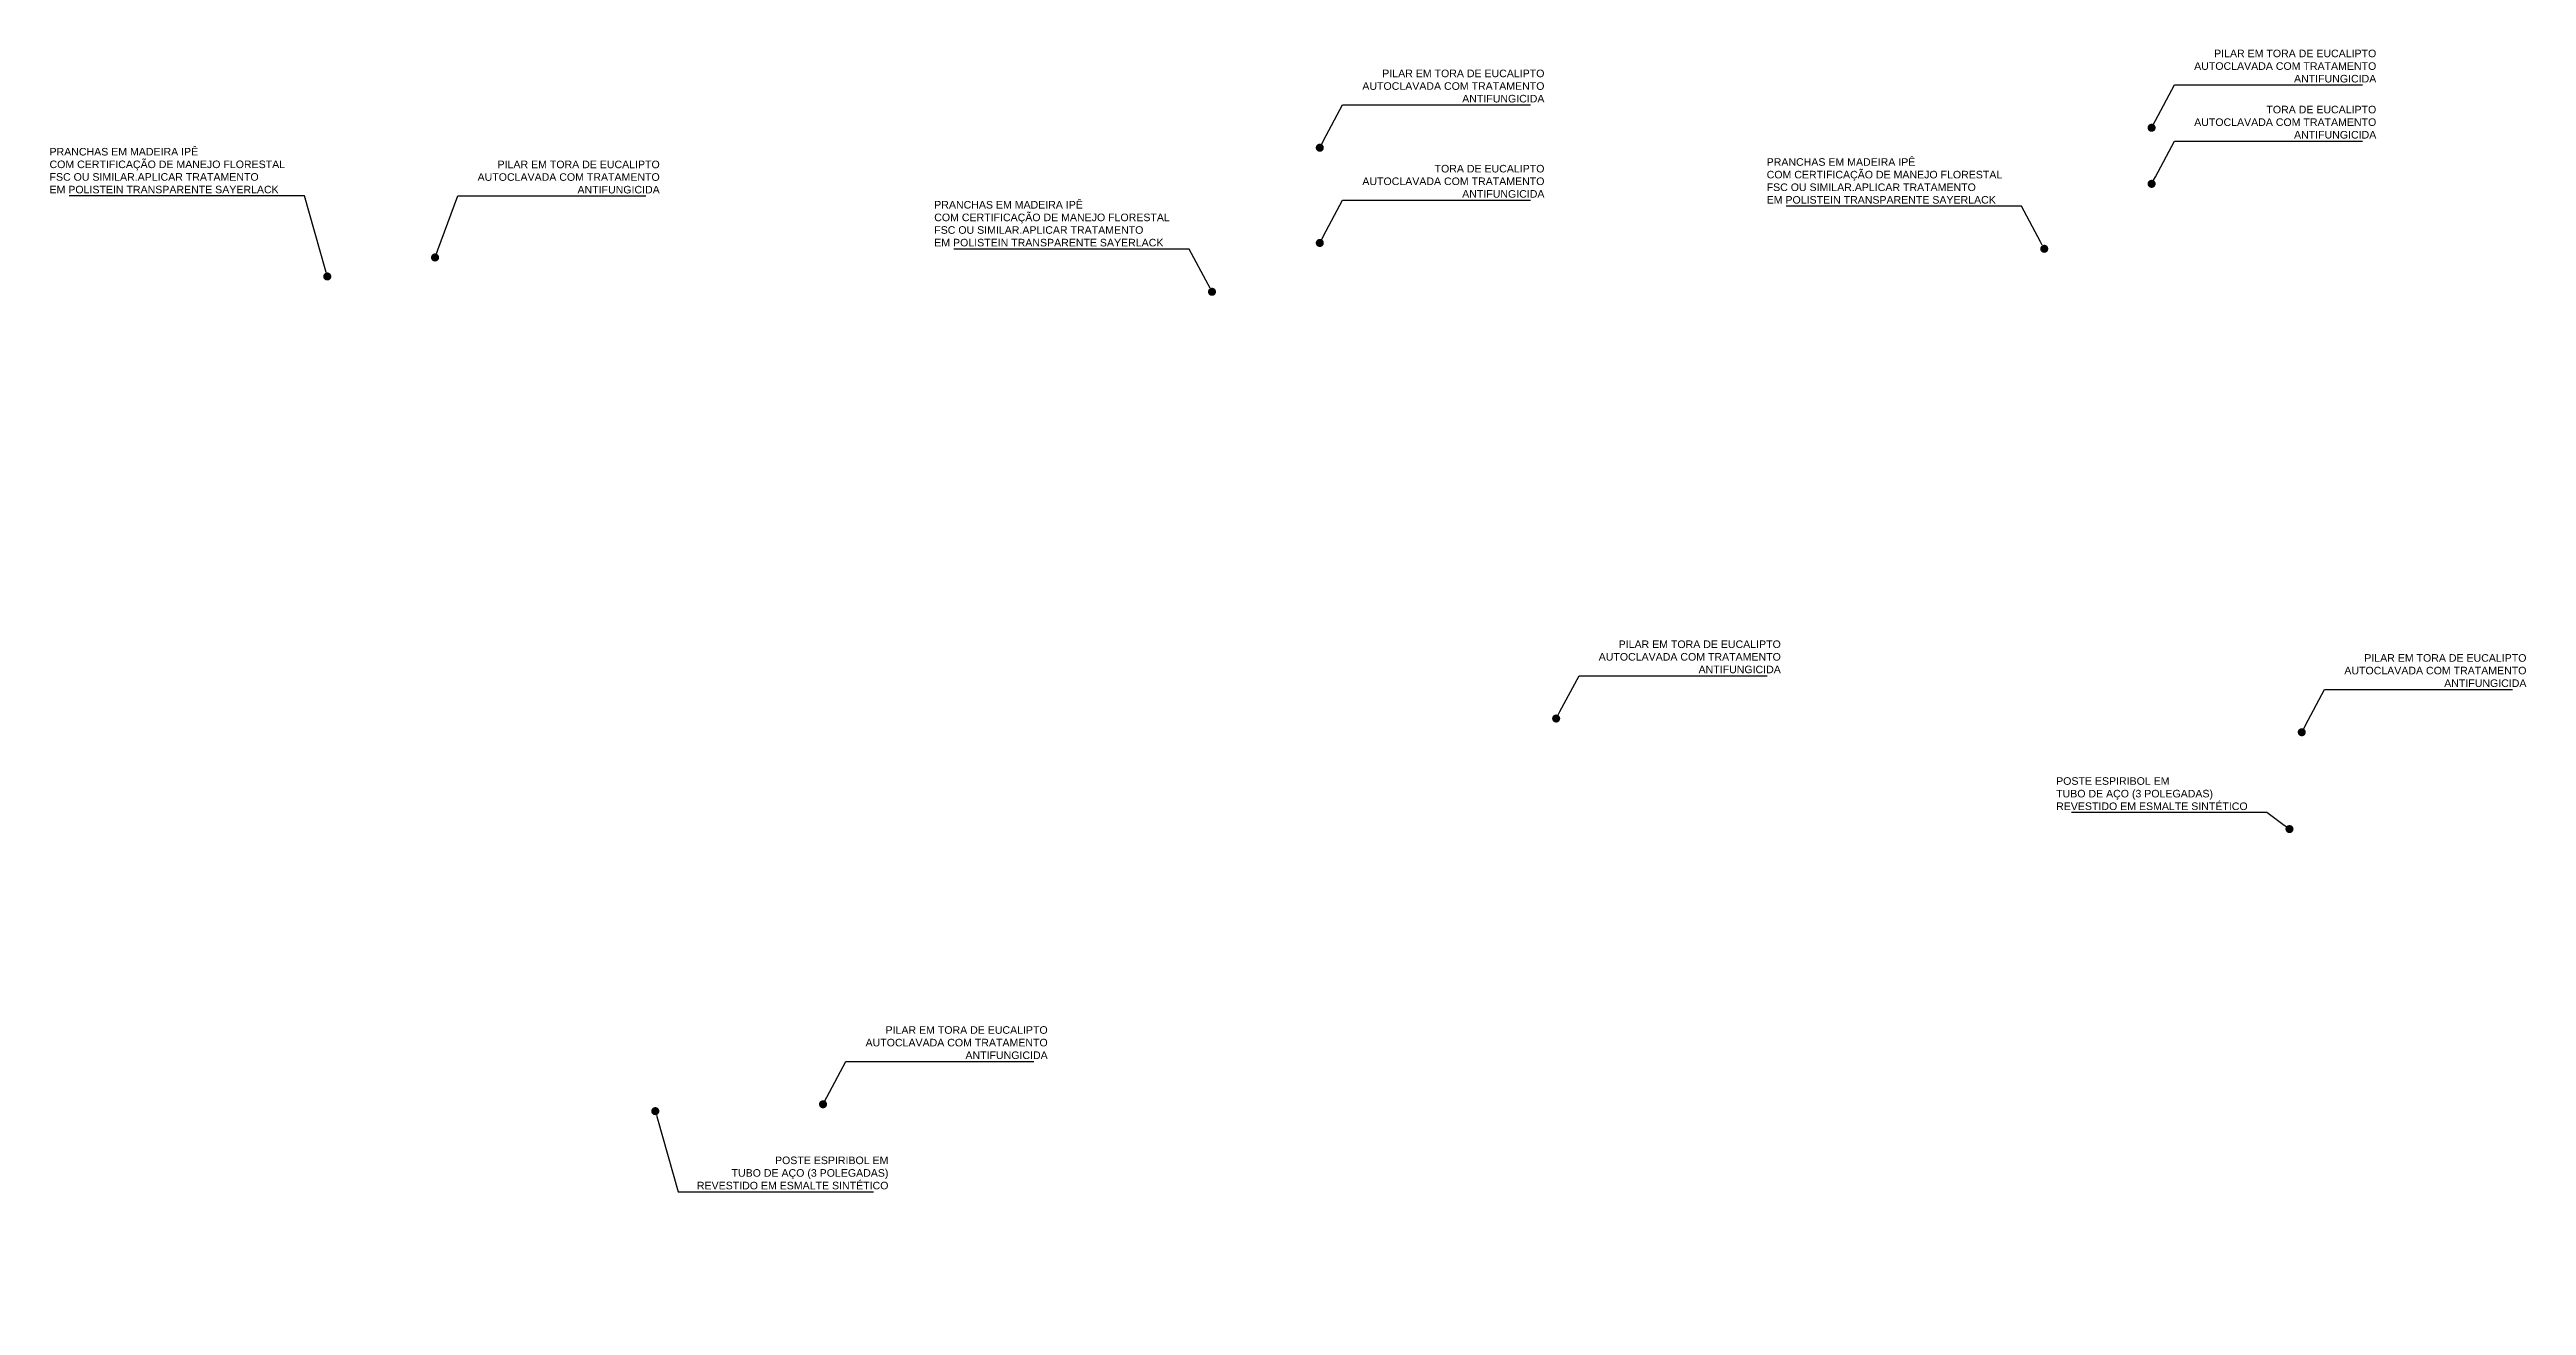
# Model space of a CAD drawing. Header units: millimetres. Extents: x 482 to 600, y -218 to -108.
# Drawn here: x 549.13 to 561.4, y -160.16 to -153.93 of the extents above; entities that cross this region are included whole.
import ezdxf
from ezdxf import colors
from ezdxf.entities.mleader import LeaderData, LeaderLine
from ezdxf.math import Vec2, Vec3

# ---------------------------------------------------------------- set-up
doc = ezdxf.new("R2010")
doc.units = ezdxf.units.MM
doc.header["$LTSCALE"] = 2.5
doc.layers.add('AN_INDICAÇAO', color=2, linetype='Continuous')
doc.styles.add('ARIAL 1-025', font='arial.ttf', dxfattribs={"height": 0.05})

# ---------------------------------------------------------------- blocks, each defined once
blk = doc.blocks.new('_Dot')
at = {"color": 0, "linetype": 'ByBlock', "lineweight": -2}
blk.add_line((-0.5, 0), (-1, 0), dxfattribs=at)
at = {"color": 0, "linetype": 'ByBlock', "const_width": 0.5}
blk.add_lwpolyline([(-0.25, 0, 1), (0.25, 0, 1)], format="xyb", close=True, dxfattribs=at)

msp = doc.modelspace()

# ---------------------------------------------------------------- leaders
at = {"layer": 'AN_INDICAÇAO'}
ml = msp.add_multileader_mtext('Standard', dxfattribs=at)
ml.set_content('PILAR EM TORA DE EUCALIPTO\\P\\pq*;AUTOCLAVADA COM TRATAMENTO\\PANTIFUNGICIDA', color=256, style='ARIAL 1-025')
ml.set_leader_properties(color=256, linetype='ByLayer', lineweight=-1)
ml.set_arrow_properties(name='DOT')
ml.build(insert=Vec2(0, 0))
ml.multileader.update_dxf_attribs({"text_left_attachment_type": 5, "text_right_attachment_type": 5, "dogleg_length": 0.1, "arrow_head_size": 0.04})
ctx = ml.context
ctx.base_point, ctx.char_height, ctx.arrow_head_size, ctx.landing_gap_size, ctx.plane_origin = Vec3(559.753, -154.11), 0.0375, 0.04, 0, Vec3(559.54, -154.322)
ctx.left_attachment, ctx.right_attachment, ctx.text_align_type = 5, 5, 2
notes = []
notes.append((ctx, [(0, (1, 1, 0), (559.653, -154.11), (1, 0), 0.1, [(0, [(559.54, -154.322)], 0, [])])]))
ctx.mtext.insert, ctx.mtext.alignment, ctx.mtext.line_spacing_style, ctx.mtext.flow_direction = Vec3(560.653, -153.935), 3, 2, 5
ml = msp.add_multileader_mtext('Standard', dxfattribs=at)
ml.set_content('PILAR EM TORA DE EUCALIPTO\\P\\pq*;AUTOCLAVADA COM TRATAMENTO\\PANTIFUNGICIDA', color=256, style='ARIAL 1-025')
ml.set_leader_properties(color=256, linetype='ByLayer', lineweight=-1)
ml.set_arrow_properties(name='DOT')
ml.build(insert=Vec2(0, 0))
ml.multileader.update_dxf_attribs({"text_left_attachment_type": 5, "text_right_attachment_type": 5, "dogleg_length": 0.1, "arrow_head_size": 0.04})
ctx = ml.context
ctx.base_point, ctx.char_height, ctx.arrow_head_size, ctx.landing_gap_size, ctx.plane_origin = Vec3(555.632, -154.209), 0.0375, 0.04, 0, Vec3(555.419, -154.421)
ctx.left_attachment, ctx.right_attachment, ctx.text_align_type = 5, 5, 2
notes.append((ctx, [(0, (1, 1, 0), (555.532, -154.209), (1, 0), 0.1, [(0, [(555.419, -154.421)], 0, [])])]))
ctx.mtext.insert, ctx.mtext.alignment, ctx.mtext.line_spacing_style, ctx.mtext.flow_direction = Vec3(556.532, -154.034), 3, 2, 5
ml = msp.add_multileader_mtext('Standard', dxfattribs=at)
ml.set_content('TORA DE EUCALIPTO\\P\\pq*;AUTOCLAVADA COM TRATAMENTO\\PANTIFUNGICIDA', color=256, style='ARIAL 1-025')
ml.set_leader_properties(color=256, linetype='ByLayer', lineweight=-1)
ml.set_arrow_properties(name='DOT')
ml.build(insert=Vec2(0, 0))
ml.multileader.update_dxf_attribs({"text_left_attachment_type": 5, "text_right_attachment_type": 5, "dogleg_length": 0.1, "arrow_head_size": 0.04})
ctx = ml.context
ctx.base_point, ctx.char_height, ctx.arrow_head_size, ctx.landing_gap_size, ctx.plane_origin = Vec3(559.753, -154.388), 0.0375, 0.04, 0, Vec3(559.54, -154.6)
ctx.left_attachment, ctx.right_attachment, ctx.text_align_type = 5, 5, 2
notes.append((ctx, [(0, (1, 1, 0), (559.653, -154.388), (1, 0), 0.1, [(0, [(559.54, -154.6)], 0, [])])]))
ctx.mtext.insert, ctx.mtext.alignment, ctx.mtext.line_spacing_style, ctx.mtext.flow_direction = Vec3(560.653, -154.213), 3, 2, 5
ml = msp.add_multileader_mtext('Standard', dxfattribs=at)
ml.set_content('PRANCHAS EM MADEIRA IPÊ\\PCOM CERTIFICAÇÃO DE MANEJO FLORESTAL\\PFSC OU SIMILAR.APLICAR TRATAMENTO\\PEM POLISTEIN TRANSPARENTE SAYERLACK', color=256, style='ARIAL 1-025')
ml.set_leader_properties(color=256, linetype='ByLayer', lineweight=-1)
ml.set_arrow_properties(name='DOT')
ml.build(insert=Vec2(0, 0))
ml.multileader.update_dxf_attribs({"text_left_attachment_type": 5, "text_right_attachment_type": 5, "dogleg_length": 0.1, "arrow_head_size": 0.04})
ctx = ml.context
ctx.base_point, ctx.char_height, ctx.arrow_head_size, ctx.landing_gap_size, ctx.plane_origin = Vec3(549.126, -154.66), 0.0375, 0.04, 0, Vec3(550.502, -155.059)
ctx.left_attachment, ctx.right_attachment = 5, 5
notes.append((ctx, [(0, (1, 1, 0), (550.389, -154.66), (-1, 0), 0.1, [(0, [(550.502, -155.059)], 0, [])])]))
ctx.mtext.insert, ctx.mtext.line_spacing_style, ctx.mtext.flow_direction = Vec3(549.126, -154.422), 2, 5
ml = msp.add_multileader_mtext('Standard', dxfattribs=at)
ml.set_content('PILAR EM TORA DE EUCALIPTO\\P\\pq*;AUTOCLAVADA COM TRATAMENTO\\PANTIFUNGICIDA', color=256, style='ARIAL 1-025')
ml.set_leader_properties(color=256, linetype='ByLayer', lineweight=-1)
ml.set_arrow_properties(name='DOT')
ml.build(insert=Vec2(0, 0))
ml.multileader.update_dxf_attribs({"text_left_attachment_type": 5, "text_right_attachment_type": 5, "dogleg_length": 0.1, "arrow_head_size": 0.04})
ctx = ml.context
ctx.base_point, ctx.char_height, ctx.arrow_head_size, ctx.landing_gap_size, ctx.plane_origin = Vec3(551.249, -154.66), 0.0375, 0.04, 0, Vec3(551.036, -154.965)
ctx.left_attachment, ctx.right_attachment, ctx.text_align_type = 5, 5, 2
notes.append((ctx, [(0, (1, 1, 0), (551.149, -154.66), (1, 0), 0.1, [(0, [(551.036, -154.965)], 0, [])])]))
ctx.mtext.insert, ctx.mtext.alignment, ctx.mtext.line_spacing_style, ctx.mtext.flow_direction = Vec3(552.149, -154.485), 3, 2, 5
ml = msp.add_multileader_mtext('Standard', dxfattribs=at)
ml.set_content('PRANCHAS EM MADEIRA IPÊ\\PCOM CERTIFICAÇÃO DE MANEJO FLORESTAL\\PFSC OU SIMILAR.APLICAR TRATAMENTO\\PEM POLISTEIN TRANSPARENTE SAYERLACK', color=256, style='ARIAL 1-025')
ml.set_leader_properties(color=256, linetype='ByLayer', lineweight=-1)
ml.set_arrow_properties(name='DOT')
ml.build(insert=Vec2(0, 0))
ml.multileader.update_dxf_attribs({"text_left_attachment_type": 5, "text_right_attachment_type": 5, "dogleg_length": 0.1, "arrow_head_size": 0.04})
ctx = ml.context
ctx.base_point, ctx.char_height, ctx.arrow_head_size, ctx.landing_gap_size, ctx.plane_origin = Vec3(557.633, -154.71), 0.0375, 0.04, 0, Vec3(559.008, -154.922)
ctx.left_attachment, ctx.right_attachment = 5, 5
notes.append((ctx, [(0, (1, 1, 0), (558.895, -154.71), (-1, 0), 0.1, [(0, [(559.008, -154.922)], 0, [])])]))
ctx.mtext.insert, ctx.mtext.line_spacing_style, ctx.mtext.flow_direction = Vec3(557.633, -154.473), 2, 5
ml = msp.add_multileader_mtext('Standard', dxfattribs=at)
ml.set_content('TORA DE EUCALIPTO\\P\\pq*;AUTOCLAVADA COM TRATAMENTO\\PANTIFUNGICIDA', color=256, style='ARIAL 1-025')
ml.set_leader_properties(color=256, linetype='ByLayer', lineweight=-1)
ml.set_arrow_properties(name='DOT')
ml.build(insert=Vec2(0, 0))
ml.multileader.update_dxf_attribs({"text_left_attachment_type": 5, "text_right_attachment_type": 5, "dogleg_length": 0.1, "arrow_head_size": 0.04})
ctx = ml.context
ctx.base_point, ctx.char_height, ctx.arrow_head_size, ctx.landing_gap_size, ctx.plane_origin = Vec3(555.632, -154.681), 0.0375, 0.04, 0, Vec3(555.419, -154.893)
ctx.left_attachment, ctx.right_attachment, ctx.text_align_type = 5, 5, 2
notes.append((ctx, [(0, (1, 1, 0), (555.532, -154.681), (1, 0), 0.1, [(0, [(555.419, -154.893)], 0, [])])]))
ctx.mtext.insert, ctx.mtext.alignment, ctx.mtext.line_spacing_style, ctx.mtext.flow_direction = Vec3(556.532, -154.506), 3, 2, 5
ml = msp.add_multileader_mtext('Standard', dxfattribs=at)
ml.set_content('PRANCHAS EM MADEIRA IPÊ\\PCOM CERTIFICAÇÃO DE MANEJO FLORESTAL\\PFSC OU SIMILAR.APLICAR TRATAMENTO\\PEM POLISTEIN TRANSPARENTE SAYERLACK', color=256, style='ARIAL 1-025')
ml.set_leader_properties(color=256, linetype='ByLayer', lineweight=-1)
ml.set_arrow_properties(name='DOT')
ml.build(insert=Vec2(0, 0))
ml.multileader.update_dxf_attribs({"text_left_attachment_type": 5, "text_right_attachment_type": 5, "dogleg_length": 0.1, "arrow_head_size": 0.04})
ctx = ml.context
ctx.base_point, ctx.char_height, ctx.arrow_head_size, ctx.landing_gap_size, ctx.plane_origin = Vec3(553.509, -154.923), 0.0375, 0.04, 0, Vec3(554.885, -155.135)
ctx.left_attachment, ctx.right_attachment = 5, 5
notes.append((ctx, [(0, (1, 1, 0), (554.772, -154.923), (-1, 0), 0.1, [(0, [(554.885, -155.135)], 0, [])])]))
ctx.mtext.insert, ctx.mtext.line_spacing_style, ctx.mtext.flow_direction = Vec3(553.509, -154.685), 2, 5
ml = msp.add_multileader_mtext('Standard', dxfattribs=at)
ml.set_content('PILAR EM TORA DE EUCALIPTO\\P\\pq*;AUTOCLAVADA COM TRATAMENTO\\PANTIFUNGICIDA', color=256, style='ARIAL 1-025')
ml.set_leader_properties(color=256, linetype='ByLayer', lineweight=-1)
ml.set_arrow_properties(name='DOT')
ml.build(insert=Vec2(0, 0))
ml.multileader.update_dxf_attribs({"text_left_attachment_type": 5, "text_right_attachment_type": 5, "dogleg_length": 0.1, "arrow_head_size": 0.04})
ctx = ml.context
ctx.base_point, ctx.char_height, ctx.arrow_head_size, ctx.landing_gap_size, ctx.plane_origin = Vec3(556.804, -157.038), 0.0375, 0.04, 0, Vec3(556.59, -157.25)
ctx.left_attachment, ctx.right_attachment, ctx.text_align_type = 5, 5, 2
notes.append((ctx, [(0, (1, 1, 0), (556.704, -157.038), (1, 0), 0.1, [(0, [(556.59, -157.25)], 0, [])])]))
ctx.mtext.insert, ctx.mtext.alignment, ctx.mtext.line_spacing_style, ctx.mtext.flow_direction = Vec3(557.703, -156.863), 3, 2, 5
ml = msp.add_multileader_mtext('Standard', dxfattribs=at)
ml.set_content('PILAR EM TORA DE EUCALIPTO\\P\\pq*;AUTOCLAVADA COM TRATAMENTO\\PANTIFUNGICIDA', color=256, style='ARIAL 1-025')
ml.set_leader_properties(color=256, linetype='ByLayer', lineweight=-1)
ml.set_arrow_properties(name='DOT')
ml.build(insert=Vec2(0, 0))
ml.multileader.update_dxf_attribs({"text_left_attachment_type": 5, "text_right_attachment_type": 5, "dogleg_length": 0.1, "arrow_head_size": 0.04})
ctx = ml.context
ctx.base_point, ctx.char_height, ctx.arrow_head_size, ctx.landing_gap_size, ctx.plane_origin = Vec3(560.497, -157.106), 0.0375, 0.04, 0, Vec3(560.284, -157.318)
ctx.left_attachment, ctx.right_attachment, ctx.text_align_type = 5, 5, 2
notes.append((ctx, [(0, (1, 1, 0), (560.397, -157.106), (1, 0), 0.1, [(0, [(560.284, -157.318)], 0, [])])]))
ctx.mtext.insert, ctx.mtext.alignment, ctx.mtext.line_spacing_style, ctx.mtext.flow_direction = Vec3(561.397, -156.931), 3, 2, 5
ml = msp.add_multileader_mtext('Standard', dxfattribs=at)
ml.set_content('POSTE ESPIRIBOL EM \\PTUBO DE AÇO (3 POLEGADAS)\\PREVESTIDO EM ESMALTE SINTÉTICO', color=256, style='ARIAL 1-025')
ml.set_leader_properties(color=256, linetype='ByLayer', lineweight=-1)
ml.set_arrow_properties(name='DOT')
ml.build(insert=Vec2(0, 0))
ml.multileader.update_dxf_attribs({"text_left_attachment_type": 5, "text_right_attachment_type": 5, "dogleg_length": 0.1, "arrow_head_size": 0.04})
ctx = ml.context
ctx.base_point, ctx.char_height, ctx.arrow_head_size, ctx.landing_gap_size, ctx.plane_origin = Vec3(559.067, -157.716), 0.0375, 0.04, 0, Vec3(560.223, -157.798)
ctx.left_attachment, ctx.right_attachment = 5, 5
notes.append((ctx, [(0, (1, 1, 0), (560.11, -157.716), (-1, 0), 0.1, [(0, [(560.223, -157.798)], 0, [])])]))
ctx.mtext.insert, ctx.mtext.line_spacing_style, ctx.mtext.flow_direction = Vec3(559.067, -157.541), 2, 5
ml = msp.add_multileader_mtext('Standard', dxfattribs=at)
ml.set_content('PILAR EM TORA DE EUCALIPTO\\P\\pq*;AUTOCLAVADA COM TRATAMENTO\\PANTIFUNGICIDA', color=256, style='ARIAL 1-025')
ml.set_leader_properties(color=256, linetype='ByLayer', lineweight=-1)
ml.set_arrow_properties(name='DOT')
ml.build(insert=Vec2(0, 0))
ml.multileader.update_dxf_attribs({"text_left_attachment_type": 5, "text_right_attachment_type": 5, "dogleg_length": 0.1, "arrow_head_size": 0.04})
ctx = ml.context
ctx.base_point, ctx.char_height, ctx.arrow_head_size, ctx.landing_gap_size, ctx.plane_origin = Vec3(553.171, -158.95), 0.0375, 0.04, 0, Vec3(552.958, -159.162)
ctx.left_attachment, ctx.right_attachment, ctx.text_align_type = 5, 5, 2
notes.append((ctx, [(0, (1, 1, 0), (553.071, -158.95), (1, 0), 0.1, [(0, [(552.958, -159.162)], 0, [])])]))
ctx.mtext.insert, ctx.mtext.alignment, ctx.mtext.line_spacing_style, ctx.mtext.flow_direction = Vec3(554.071, -158.775), 3, 2, 5
ml = msp.add_multileader_mtext('Standard', dxfattribs=at)
ml.set_content('POSTE ESPIRIBOL EM \\PTUBO DE AÇO (3 POLEGADAS)\\PREVESTIDO EM ESMALTE SINTÉTICO', color=256, style='ARIAL 1-025')
ml.set_leader_properties(color=256, linetype='ByLayer', lineweight=-1)
ml.set_arrow_properties(name='DOT')
ml.build(insert=Vec2(0, 0))
ml.multileader.update_dxf_attribs({"text_left_attachment_type": 5, "text_right_attachment_type": 5, "dogleg_length": 0.1, "arrow_head_size": 0.04})
ctx = ml.context
ctx.base_point, ctx.char_height, ctx.arrow_head_size, ctx.landing_gap_size, ctx.plane_origin = Vec3(552.34, -159.596), 0.0375, 0.04, 0, Vec3(552.127, -159.196)
ctx.left_attachment, ctx.right_attachment, ctx.text_align_type = 5, 5, 2
notes.append((ctx, [(0, (1, 1, 0), (552.24, -159.596), (1, 0), 0.1, [(0, [(552.127, -159.196)], 0, [])])]))
ctx.mtext.insert, ctx.mtext.alignment, ctx.mtext.line_spacing_style, ctx.mtext.flow_direction = Vec3(553.282, -159.421), 3, 2, 5
for ctx, leaders in notes:
    for number, flags, end, landing, length, lines in leaders:
        leader = LeaderData()
        leader.index, (leader.has_last_leader_line, leader.has_dogleg_vector, leader.attachment_direction) = number, flags
        leader.last_leader_point, leader.dogleg_vector, leader.dogleg_length = Vec3(end), Vec3(landing), length
        for number, points, colour, breaks in lines:
            line = LeaderLine()
            line.index, line.vertices, line.color, line.breaks = number, Vec3.list(points), colors.encode_raw_color(colour), breaks
            leader.lines.append(line)
        ctx.leaders.append(leader)

doc.saveas('drawing.dxf')
